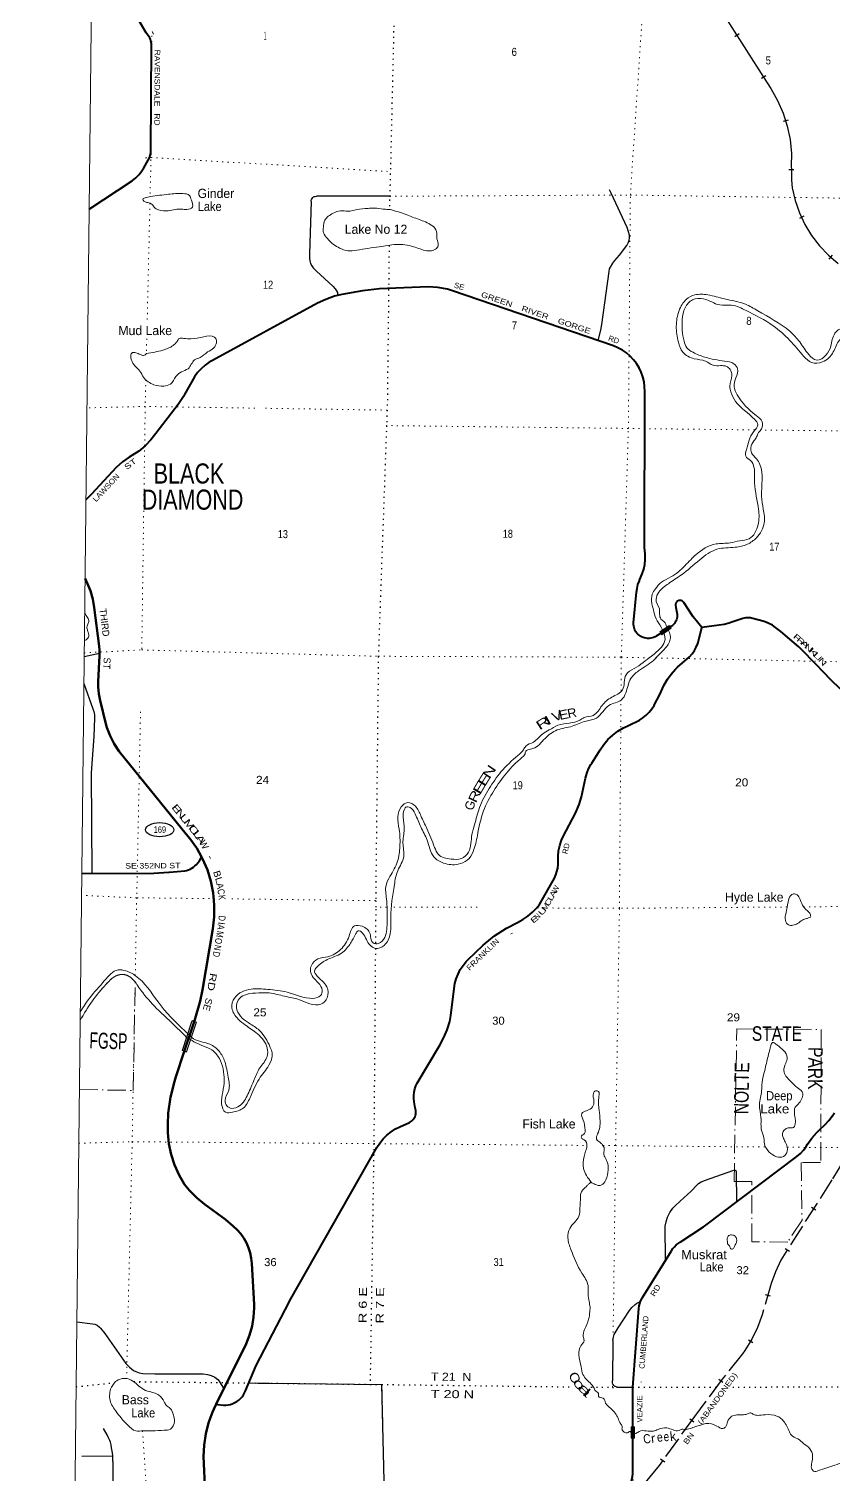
# Model space of a CAD drawing. Header units: feet. Extents: x -252966 to 4, y -183309 to 1368.
# Drawn here: x -250644 to -233058, y -89944 to -58351 of the extents above; entities that cross this region are included whole.
import ezdxf
from ezdxf.enums import TextEntityAlignment as Align

# ---------------------------------------------------------------- set-up
doc = ezdxf.new("R2010")
doc.units = ezdxf.units.FT
doc.header["$LTSCALE"] = 80
for name, pattern in [('DOT_DASHED', [7.7, 5, -1.2, 0.3, -1.2]), ('DOTTED', [1.5, 0.3, -1.2]), ('LONG_DASHED', [7.5, 6, -1.5])]:
    doc.linetypes.add(name, pattern=pattern)
doc.layers.add('14', color=7, linetype='Continuous')
for name, color, linetype, lineweight in [('17', 7, 'Continuous', 25), ('23', 7, 'Continuous', 70), ('26', 7, 'Continuous', 40), ('27', 7, 'Continuous', 13), ('29', 7, 'Continuous', 25), ('34', 7, 'Continuous', 13), ('39', 7, 'Continuous', 13), ('4', 7, 'Continuous', 13), ('41', 7, 'Continuous', 13), ('44', 7, 'DOT_DASHED', 13), ('59', 7, 'Continuous', 13), ('6', 7, 'DOTTED', 25), ('61', 7, 'Continuous', 13), ('63', 7, 'Continuous', 25), ('7', 7, 'DOTTED', 13)]:
    doc.layers.add(name, color=color, linetype=linetype, lineweight=lineweight)

msp = doc.modelspace()

# ---------------------------------------------------------------- linework, layer by layer
at = {"layer": '17'}
msp.add_ellipse((-247783.57, -75857.48), major_axis=(309.24, -1), ratio=0.500121, dxfattribs=at)
at = {"layer": '23'}
for points in [[(-246868.6, -76449.21), (-246972.85, -76262.77), (-247123.96, -76048.65), (-247204.39, -75951.62), (-248671.48, -74145.23), (-248779.4, -73979.96), (-248869.46, -73804.32), (-248940.67, -73620.22), (-248964.21, -73542.81), (-249085.57, -73034.56), (-249114.09, -72885.6), (-249126.88, -72734.48), (-249125.98, -72618.89), (-249102.94, -72056.98), (-249100.37, -72021.19), (-249100.55, -71933.2), (-249109.92, -71845.72), (-249215.69, -70999.25), (-249215.87, -70998.22), (-249248.38, -70815.29), (-249299.83, -70636.77), (-249360.85, -70483.72), (-249415.89, -70366.73)], [(-246547.07, -88418.42), (-245892.91, -87097.96), (-245818.83, -86908.27), (-245764.99, -86711.88), (-245731.97, -86510.93), (-245720.13, -86307.63), (-245721.12, -86233.38), (-245769.62, -85341.85), (-245780.42, -85225.05), (-245803.37, -85110.01), (-245838.22, -84998.01), (-245884.58, -84890.26), (-245941.96, -84787.95), (-246009.71, -84692.19), (-246087.1, -84604.05), (-246173.29, -84524.47), (-246174.94, -84523.1), (-246346, -84376.75), (-246803.72, -84040.8), (-246974.71, -83902.79), (-247130.33, -83747.66), (-247239.77, -83616.1), (-247359.65, -83407.2), (-247457.03, -83186.92), (-247530.86, -82957.67), (-247580.31, -82721.96), (-247604.86, -82482.37), (-247606.65, -82298.27), (-247597.31, -82051.56), (-247547.74, -81702.73), (-247461.98, -81360.99), (-247430.3, -81263.26), (-247244.83, -80704.55), (-247019.11, -80037.58), (-246896.15, -79602.24), (-246846.88, -79361.39), (-246623.91, -78023), (-246592.94, -77762.77), (-246589.34, -77500.73), (-246613.15, -77239.75), (-246664.1, -76982.68), (-246741.65, -76732.35), (-246844.95, -76491.5), (-246868.6, -76449.21)], [(-246790.3, -90344.42), (-246823.66, -89558.94), (-246813.47, -89310.51), (-246777.37, -89064.51), (-246715.75, -88823.63), (-246629.29, -88590.51), (-246599.33, -88523.93), (-246547.07, -88418.42)]]:
    msp.add_lwpolyline(points, dxfattribs=at)
at = {"layer": '26'}
for points in [[(-249327.02, -62291.18), (-248388.3, -61671.25), (-248308.47, -61606.52), (-248235.85, -61533.81), (-248171.22, -61453.9), (-248128.65, -61390.13), (-248032.49, -61217.09), (-248009.91, -61170.06), (-247992.36, -61120.92), (-247980.05, -61070.23), (-247973.74, -61025.65), (-247961.2, -58696.91), (-247962.06, -58681.33), (-247966.61, -58646.82), (-247974.74, -58612.97), (-247986.36, -58580.16), (-248001.35, -58548.74), (-248075.93, -58433.78), (-248479.64, -57752.66)], [(-236827.49, -71562.42), (-236853.72, -71579.62), (-236924.94, -71626.31), (-236951.88, -71641.71), (-236982.77, -71655.47), (-237014.93, -71665.92), (-237048, -71672.95), (-237081.63, -71676.49), (-237115.44, -71676.49), (-237149.07, -71672.96), (-237182.14, -71665.93), (-237214.3, -71655.48), (-237245.19, -71641.73), (-237274.47, -71624.83), (-237301.83, -71604.96), (-237326.95, -71582.33), (-237349.58, -71557.21), (-237369.46, -71529.86), (-237386.36, -71500.58), (-237400.12, -71469.69), (-237410.57, -71437.53), (-237417.6, -71404.46), (-237421.14, -71370.83), (-237421.14, -71337.02), (-237357.08, -70665.35), (-237345.15, -70580.61), (-237324.43, -70497.58), (-237295.15, -70417.17), (-237289.56, -70404.32), (-237231.04, -70265.31), (-237199.18, -70163.05), (-237178.18, -70058.02), (-237168.27, -69951.36), (-237169.57, -69844.26), (-237170.69, -69828.77), (-237180.98, -69690), (-237177.48, -66300.58), (-237176.71, -66280.9), (-237179.2, -66172.77), (-237192.97, -66065.49), (-237217.89, -65960.23), (-237253.67, -65858.16), (-237299.92, -65760.39), (-237356.14, -65667.98), (-237421.71, -65581.96), (-237495.91, -65503.27), (-237577.93, -65432.76), (-237666.88, -65371.21), (-237761.76, -65319.3), (-237861.56, -65277.59), (-241378.65, -64073.77), (-241491.91, -64043.57), (-241702.6, -64005.31), (-241916.14, -63989.29), (-242978.51, -64031.92), (-243347.45, -64073.63), (-243798.23, -64155.52), (-243961.62, -64195.96), (-244152.41, -64263.14), (-244335.14, -64349.9), (-246630.16, -65597.47), (-246699.76, -65638.2), (-246792.21, -65704.07), (-246877.27, -65779.24), (-246954, -65862.88), (-247021.57, -65954.09), (-247238.62, -66340.88), (-247263.89, -66385.1), (-247378.99, -66559.12), (-247869.67, -67197.64), (-247980.17, -67337.72), (-248104.71, -67465.48), (-248241.92, -67579.52), (-248390.3, -67678.6), (-248448.16, -67711.49), (-248448.74, -67711.87), (-248596.58, -67818.34), (-248732.47, -67939.69), (-249271.82, -68522.32), (-249396.96, -68646.03)], [(-235925.82, -71435.74), (-236116.49, -71204.64), (-236323.73, -70892.88), (-236329.18, -70884.57), (-236335.56, -70876.76), (-236342.72, -70869.65), (-236350.59, -70863.33), (-236359.07, -70857.87), (-236368.08, -70853.32), (-236377.51, -70849.74), (-236387.26, -70847.17), (-236397.24, -70845.63), (-236407.31, -70845.14), (-236417.39, -70845.7), (-236427.35, -70847.32), (-236437.08, -70849.97), (-236446.49, -70853.62), (-236455.46, -70858.23), (-236463.9, -70863.76), (-236471.72, -70870.14), (-236478.82, -70877.3), (-236485.14, -70885.17), (-236490.61, -70893.65), (-236495.15, -70902.66), (-236498.73, -70912.09), (-236501.31, -70921.85), (-236502.85, -70931.82), (-236503.34, -70941.9), (-236502.77, -70951.97), (-236493.51, -71001.02), (-236466.53, -71142.45), (-236465.44, -71155.21), (-236465.14, -71184.65), (-236467.92, -71213.97), (-236473.75, -71242.83), (-236482.56, -71270.92), (-236494.27, -71297.94), (-236508.73, -71323.59), (-236525.79, -71347.59), (-236545.27, -71369.67), (-236566.96, -71389.59), (-236590.6, -71407.14), (-236592.83, -71408.6), (-236827.49, -71562.42)], [(-232841.86, -72828.09), (-233058.18, -72628.92), (-233322.14, -72358.71), (-233385.62, -72286.75), (-233809.55, -71861.28), (-234198.59, -71525.74), (-234314.05, -71433.93), (-234385.84, -71388.78), (-234474.75, -71344.23), (-234567.83, -71309.22), (-234839.17, -71232.35), (-234863.85, -71227.13), (-234898.36, -71223.03), (-234933.12, -71222.57), (-234967.74, -71225.73), (-235001.83, -71232.5), (-235035.03, -71242.8), (-235291.7, -71327.57), (-235329.31, -71340.44), (-235436.84, -71368.89), (-235546.76, -71385.95), (-235925.82, -71435.74)], [(-238153.99, -74111.89), (-238073.32, -73995.5), (-237980.92, -73888.19), (-237877.81, -73791.11), (-237765.13, -73705.35), (-237644.09, -73631.84), (-237530.32, -73577.33), (-237293.26, -73464.09), (-237216.53, -73413.58), (-237145.51, -73355.32), (-237080.96, -73289.96), (-237023.6, -73218.21), (-236974.06, -73140.86), (-236960.87, -73116.82), (-236855.83, -72914.84), (-236753.03, -72690.97), (-236681.22, -72568.2), (-236596.98, -72453.62), (-236501.21, -72348.46), (-236457.85, -72307.43), (-236195.36, -72078.12), (-236139.3, -72012.47), (-236090.42, -71941.33), (-236049.23, -71865.46), (-236016.21, -71785.7), (-236009.2, -71765.05), (-235925.82, -71435.74)], [(-246547.07, -88418.42), (-246513.4, -88422.65), (-246384.77, -88438.81), (-246333.8, -88438.04), (-246283.2, -88431.95), (-246233.5, -88420.6), (-246185.27, -88404.12), (-246139.02, -88382.69), (-246095.27, -88356.54), (-246054.49, -88325.96), (-246017.12, -88291.28), (-245983.59, -88252.89), (-245954.26, -88211.21), (-245929.44, -88166.68), (-245910.05, -88121.54), (-245675.43, -87572.67), (-244953.78, -86182.99), (-244942.99, -86164.65), (-243035.59, -82804.4), (-242971.53, -82706.75), (-242897.62, -82616.34), (-242814.66, -82534.14), (-242723.57, -82461.07), (-242625.33, -82397.91), (-242535.36, -82351.8), (-242324.17, -82256.36), (-242321.77, -82255.19), (-242298.93, -82242.36), (-242277.57, -82227.22), (-242257.9, -82209.93), (-242240.15, -82190.68), (-242224.51, -82169.68), (-242211.15, -82147.16), (-242200.21, -82123.37), (-242191.83, -82098.56), (-242186.08, -82073.01), (-242183.03, -82047), (-242182.72, -82020.82), (-242185.15, -81994.75), (-242190.29, -81969.07), (-242197.07, -81939.22), (-242222.29, -81808.47), (-242228.82, -81736.49), (-242227.8, -81664.22), (-242219.22, -81592.46), (-242203.19, -81521.99), (-242179.89, -81453.57), (-242153.71, -81395.97), (-241657.34, -80566.87), (-241567.34, -80402.77), (-241494.99, -80230.17), (-241441.08, -80050.95), (-241413.85, -79917.89), (-241346.71, -79330.66), (-241328.92, -79222.38), (-241299.91, -79116.56), (-241259.99, -79014.35), (-241209.61, -78916.88), (-241149.32, -78825.2), (-241079.77, -78740.33), (-241042, -78700.97), (-240706.75, -78378.63), (-240462.1, -78179.96), (-240198.01, -78007.95), (-239960.99, -77884.39), (-239842.72, -77822.16), (-239731.6, -77747.91), (-239628.85, -77662.45), (-239535.59, -77566.72), (-239476.22, -77493.76), (-239152.9, -76916.39), (-239121.29, -76846.16), (-239097.2, -76773.01), (-239080.88, -76697.74), (-239072.53, -76621.18), (-239071.52, -76564.26), (-239072.1, -76442.56), (-239059.95, -76321.47), (-239035.21, -76202.31), (-238998.15, -76086.39), (-238962.5, -76002.31), (-238691.22, -75495.49), (-238613.18, -75308.53), (-238560.83, -75137.35), (-238474.2, -74730.98), (-238444.11, -74626.8), (-238403.29, -74526.33), (-238352.2, -74430.69), (-238335.22, -74403.52), (-238153.99, -74111.89)], [(-249486.84, -76813.43), (-247909.23, -76804.18), (-247582.44, -76787.98), (-247569.94, -76786.68), (-247234.79, -76753.14), (-247193.96, -76746.02), (-247154.11, -76734.68), (-247115.65, -76719.23), (-247079.02, -76699.85), (-247044.62, -76676.74), (-247012.82, -76650.17), (-246988.77, -76625.81), (-246949.16, -76582.04), (-246914.34, -76534.38), (-246884.69, -76483.33), (-246880.58, -76474.62), (-246868.6, -76449.21)], [(-237438.64, -89158.44), (-237438.72, -88881.68), (-237438.96, -88043.4), (-237304.33, -86322.68), (-237297.44, -86267.57), (-237284.82, -86213.47), (-237266.61, -86161), (-237243.02, -86110.71), (-237226.49, -86081.98), (-236595.13, -85060.16), (-236564.55, -85014.78), (-236529.4, -84972.85), (-236490.06, -84934.82), (-236446.96, -84901.12), (-236404.07, -84874.06), (-235891.72, -84539.55), (-235868.34, -84522.39), (-233850.23, -83002.19), (-233774.45, -82935.26), (-233706.09, -82860.78), (-233645.88, -82779.56), (-233618.16, -82735.2), (-233522.9, -82600.21), (-233414.05, -82475.92), (-233393.48, -82455.16), (-233367.99, -82430.13), (-233228.92, -82299.41), (-233147.96, -82215.25), (-233076.24, -82123.09), (-233027.19, -82046.24)], [(-237668.08, -90441.82), (-237588.97, -90325.72), (-237574.69, -90307.9), (-237535.72, -90251.64), (-237502.85, -90191.62), (-237476.43, -90128.49), (-237456.75, -90062.94), (-237444.04, -89995.69), (-237438.42, -89927.49), (-237438.63, -89184.29), (-237438.64, -89158.44)]]:
    msp.add_lwpolyline(points, dxfattribs=at)
at = {"layer": '29'}
for p, q in [((-244473.61, -62124.28), (-244511.07, -63266.92)), ((-242752.37, -62008.61), (-244355.12, -62009.21)), ((-249097.91, -72008.72), (-249434.7, -72075.95)), ((-249441.1, -72657.41), (-249244.34, -73212.46)), ((-237872.59, -87021.86), (-237883.45, -87907.51)), ((-237778.02, -88045.28), (-237438.96, -88043.4)), ((-249488.42, -89555.98), (-248808.63, -89544.03)), ((-248808.81, -89667.01), (-248805.06, -90322.64))]:
    msp.add_line(p, q, dxfattribs=at)
for points in [[(-238198.94, -65164.69), (-238137.38, -64936.28), (-238114.19, -64812.2), (-237956.56, -63652.62), (-237947.3, -63599.28), (-237928.75, -63557.54), (-237877.74, -63471.73), (-237833.71, -63411.43), (-237729.38, -63295.47), (-237571.75, -63086.75), (-237532.35, -63011.38), (-237516.13, -62971.95), (-237511.48, -62929.04), (-237513.81, -62862.95), (-237530.03, -62784.1), (-237562.48, -62692.49), (-237910.2, -61941.08), (-237949.41, -61868.67)], [(-244473.61, -62124.28), (-244471.69, -62097.06), (-244464.74, -62077.34), (-244451.99, -62055.31), (-244438.08, -62037.92), (-244420.69, -62025.16), (-244405.62, -62018.2), (-244384.76, -62012.41), (-244355.12, -62009.21)], [(-244511.07, -63266.92), (-244508.79, -63366.81), (-244499.51, -63417.83), (-244483.29, -63475.81), (-244457.79, -63526.83), (-244427.65, -63573.21), (-244358.11, -63647.43), (-243994.16, -63976.75), (-243945.47, -64032.41), (-243915.34, -64074.16), (-243894.47, -64111.26), (-243892.16, -64141.41), (-243905.12, -64181.34)], [(-249244.34, -73212.46), (-249225.09, -73276.09), (-249216.97, -73307.98), (-249212.34, -73349.15), (-249210.91, -73419.22)], [(-249210.91, -73419.22), (-249225.04, -73818.3), (-249279.96, -74611.5), (-249268.81, -76812.15)], [(-236720.72, -85262.88), (-236727.9, -84523.84), (-236711.68, -84429.91), (-236676.9, -84329.02), (-236625.9, -84222.35), (-236560.99, -84129.57), (-236514.62, -84080.87), (-236398.72, -83981.14), (-236162.27, -83758.5), (-236032.45, -83619.35), (-236000, -83592.68), (-235942.04, -83557.89), (-235846.99, -83517.3), (-235253.54, -83303.93), (-235216.45, -83294.67), (-235197.9, -83299.29), (-235186.31, -83310.9), (-235174.72, -83345.68), (-235173.32, -83995.51)], [(-237872.59, -87021.86), (-237861.49, -86947.41), (-237842.95, -86894.06), (-237759.49, -86747.95), (-237513.76, -86367.6), (-237458.13, -86300.35), (-237386.26, -86237.73), (-237349.17, -86209.9), (-237267.53, -86169.46)], [(-249594.73, -86618.04), (-249254.06, -86657.79), (-249203.06, -86669.39), (-249149.75, -86690.26), (-249101.59, -86731.36), (-249076.09, -86752.23), (-248985.16, -86868.84), (-248521.53, -87527.49), (-248447.35, -87609.81), (-248356.94, -87677.07), (-248305.94, -87704.9), (-248231.76, -87730.41), (-248155.26, -87745.49), (-247886.35, -87754.77), (-246833.91, -87754.77), (-246741.19, -87764.04), (-246657.73, -87787.23), (-246578.92, -87824.34), (-246514.01, -87880), (-246486.19, -87912.47), (-246378.21, -88079.71)], [(-245833.45, -87950.92), (-245638.23, -87955.01), (-245379.65, -87960.12), (-242931.07, -87985.85), (-242876.34, -90390.76)], [(-237778.02, -88045.28), (-237791.96, -88042.65), (-237803.55, -88039.18), (-237819.2, -88032.8), (-237830.79, -88026.42), (-237844.12, -88017.14), (-237852.23, -88009.03), (-237866.14, -87989.02), (-237873.68, -87974.82), (-237880.05, -87951.92), (-237883.45, -87907.51)], [(-248808.81, -89667.01), (-248808.63, -89544.03), (-248817.1, -89477.35), (-248834.48, -89372.4), (-248844.92, -89302.26), (-248857.67, -89248.91), (-248873.89, -89210.65), (-248902.87, -89150.35), (-248934.16, -89087.14), (-249011.79, -88949.37)]]:
    msp.add_lwpolyline(points, dxfattribs=at)
at = {"layer": '34', "lineweight": 25}
for p, q in [((-235113.28, -58461.68), (-235206.53, -58521.17)), ((-234531.55, -59378.49), (-234624.8, -59437.98)), ((-234043.04, -60343.87), (-234148.47, -60377.31)), ((-233916.43, -61433.04), (-234027.04, -61433.64)), ((-233696.52, -62446.59), (-233796.49, -62493.92)), ((-233076.32, -63300.04), (-233148.4, -63383.94))]:
    msp.add_line(p, q, dxfattribs=at)
msp.add_lwpolyline([(-235697.48, -57652.23), (-234576.99, -59408.78), (-234420.13, -59654.68), (-234271.72, -59915.94), (-234151.46, -60191.26), (-234060.63, -60477.64), (-234000.23, -60771.93), (-233970.93, -61070.94), (-233971.52, -61343.66), (-233971.02, -61434.44), (-233969.81, -61656.11), (-233954.88, -61827.95), (-233889.63, -62103.27), (-233795.96, -62370.25), (-233674.9, -62625.96), (-233527.77, -62867.63), (-233356.19, -63092.58), (-233162.03, -63298.38), (-233111.07, -63342.16), (-232947.43, -63482.75)], dxfattribs=at)
at = {"layer": '39'}
for points in [[(-247984.85, -62012.05), (-247588.9, -61965.2), (-247275.12, -61950.08), (-247134.48, -61990.8), (-247090.58, -62093.63), (-247068.96, -62246.73), (-247187.78, -62296.7), (-247308.43, -62290.28), (-247445.21, -62299.92), (-247596.14, -62327.63), (-247807.23, -62306.83), (-247905.57, -62246.11), (-247967.67, -62171.41), (-248019.9, -62153.13), (-248104.28, -62128.7), (-248148.42, -62096.34), (-248142.27, -62060.12), (-248099.97, -62042.13), (-247984.85, -62012.05)], [(-242737.25, -62300.63), (-242391.7, -62410.46), (-242112.52, -62518.06), (-241833.4, -62645.79), (-241727.25, -62779.03), (-241719.74, -62940.14), (-241692.03, -63073.13), (-241730.49, -63149.52), (-241843.28, -63199.51), (-241939.81, -63199.21), (-242231.13, -63111.7), (-242613.08, -63064.19), (-242983.28, -63113.36), (-243228.76, -63148.84), (-243474.24, -63188.34), (-243671.37, -63201.81), (-243848.15, -63140.85), (-243980.62, -63061.9), (-244114.94, -62934.62), (-244203, -62805.47), (-244204.61, -62686.66), (-244171.93, -62533.73), (-243990.42, -62381.26), (-243831.36, -62325.38), (-243668.5, -62335.96), (-243471.29, -62298.32), (-243227.87, -62274.93), (-243085.05, -62267.32), (-242896.08, -62288.05), (-242791.54, -62298.45), (-242737.25, -62300.63)], [(-236944.65, -70590.84), (-236811.44, -70446.27), (-236605.92, -70330.13), (-236434.59, -70213.88), (-236172.29, -69954.95), (-236059.3, -69844.55), (-235616.08, -69610.35), (-235308.3, -69585.14), (-235101.02, -69541.5), (-234893.72, -69495.84), (-234699.64, -69188.36), (-234686.47, -68856.15), (-234775.04, -68275.95), (-234787.98, -67931.58), (-234861.91, -67786.37), (-234968.18, -67691.39), (-234953.63, -67550.48), (-234797.48, -67158.32), (-234702.42, -66997.53), (-234768.44, -66892.61), (-235191.45, -66492.58), (-235293.34, -66286.87), (-235315.04, -66159.94), (-235272.04, -65928.51), (-235309.81, -65795.49), (-235386.01, -65728.81), (-235522.71, -65712.27), (-235679.54, -65701.7), (-235850.19, -65614.58), (-236093.36, -65561.46), (-236344.26, -65415.69), (-236440.08, -65199.93), (-236487.18, -64849.41), (-236427.73, -64509.3), (-236266.02, -64262.13), (-236078.67, -64166.07), (-235797.11, -64164.94), (-235431.39, -64252.67), (-234977.26, -64366.87), (-234706.24, -64512.7), (-234005.86, -64961.93), (-233787.43, -65194.18), (-233591.25, -65468.65), (-233412.66, -65590.03), (-233215.22, -65483.93), (-233107.97, -65282.91), (-233018.56, -65005.31), (-232851.27, -64895.08), (-232644.37, -64966.21), (-232427.89, -65184.36), (-232280.24, -65537.21), (-232198.5, -65750.92), (-232043.81, -65799.73), (-231904.78, -65721.64), (-231761.43, -65550.93), (-231481.58, -65459.18), (-231138.92, -65226.68), (-230685.83, -65046.88), (-230113.9, -64813.08), (-229928.32, -64644.52), (-229648.67, -64005.07), (-229504.5, -63588.7), (-229499.72, -63359.16), (-229412.77, -63216.47), (-229269.93, -63200.81), (-229048.96, -63278.02), (-228803.73, -63313.03), (-228526.79, -63493.11), (-228353.89, -63507.75), (-228102.42, -63484.38), (-227833.55, -63670.48), (-227719.59, -63870.18), (-227708.85, -64272.94), (-227804.32, -64556.56), (-227913.23, -64650.86), (-228011.93, -64698.88), (-228032.35, -64791.44), (-227980.49, -64920.48), (-227864.56, -65134.29), (-227730.41, -65313.92), (-227605.93, -65376.74), (-227455.57, -65518.16), (-227094.8, -65889.8), (-226737.71, -66154.71), (-226562.87, -66193.52), (-226500.37, -66145.39), (-226522.22, -66062.76), (-226664.69, -65967.68), (-226813.19, -65872.57), (-226885.34, -65795.82), (-226884.94, -65675.01), (-226843.79, -65395.24), (-226744.78, -65254.6), (-226579.23, -65061.81), (-226487.89, -64808.38), (-226374.96, -64110.01), (-226384.31, -63896.54)], [(-236857.59, -71022.03), (-236929.31, -70818.42), (-236868.47, -70665.58), (-236660.71, -70478.97), (-236376.5, -70284.54), (-235971.18, -69955.58), (-235598.37, -69725.19), (-235198.02, -69684.16), (-234934.35, -69618.54), (-234734.77, -69474.19), (-234562.76, -69150.53), (-234583.88, -68850.44), (-234623.16, -68566.39), (-234657.06, -67871.58), (-234733.08, -67752.54), (-234839.22, -67615.28), (-234854.95, -67508.51), (-234788.07, -67353.67), (-234731.49, -67271.29), (-234688.94, -67176.78), (-234622.3, -67094.43), (-234611.73, -66939.42), (-234741.99, -66800.07), (-235152.78, -66351.75), (-235222.56, -66168.29), (-235183.71, -65977.12), (-235146.86, -65779.9), (-235226.95, -65672.92), (-235431.87, -65611.87), (-235859.96, -65527.97), (-236121.04, -65420.42), (-236257.46, -65319.31), (-236317.32, -65176.16), (-236355.97, -64702.83), (-236292.77, -64445.29), (-236131.32, -64274.64), (-235889.91, -64251.23), (-235538.41, -64383.22), (-235277, -64392.1), (-234959.63, -64507.88), (-234369.47, -64839.97), (-234008.52, -65157.24), (-233695.96, -65510.61), (-233529.49, -65644.03), (-233288.11, -65630.7), (-233054.11, -65413.96), (-232920.51, -65154.62), (-232805.61, -65072.43), (-232717.06, -65054.58), (-232590.69, -65153.65), (-232438.84, -65454.16), (-232331.26, -65760.57), (-232184.95, -65912.05), (-231959.62, -65884.57), (-231836.69, -65808.44), (-231681.34, -65659.92), (-231492.03, -65577.95), (-231272.47, -65471.92), (-230823.1, -65201.5), (-230279.4, -64989.76), (-230047.93, -64930.08), (-229868.41, -64771.57), (-229656.01, -64399.72), (-229501.32, -63840.42), (-229428.26, -63643.31), (-229413.47, -63427.9), (-229385.07, -63353.48), (-229314.63, -63339.61), (-229178.02, -63382.33), (-229019.22, -63404.98), (-228832.26, -63425.7), (-228633.55, -63543.12), (-228412.6, -63626.37), (-228115.1, -63669.59), (-227932.74, -63863.47), (-227859.2, -64127.49), (-227906.49, -64439.45), (-228003.45, -64568.02), (-228150.63, -64678.31), (-228159.28, -64859.51), (-228065.51, -65087.34), (-227658.59, -65489.33), (-227446.43, -65796.07), (-227163.71, -66048.66), (-226979.12, -66180.13), (-226933.36, -66329.28), (-226837.08, -66404.09), (-226639.81, -66348.33), (-226420.37, -66280.56), (-226345.49, -66139.84), (-226409.45, -66020.83), (-226612.06, -65865.15), (-226732.48, -65792.28), (-226774.4, -65697.5), (-226769.75, -65508.24), (-226638.34, -65299.23), (-226478.86, -65118.51)], [(-248069.03, -65445.25), (-247716.85, -65373.87), (-247489.26, -65271.89), (-247404.5, -65183.56), (-247356.02, -65117.26), (-247257.47, -65115.56), (-247100.63, -65124.11), (-246818.94, -65082.71), (-246587.69, -65089.47), (-246541.67, -65162.11), (-246560.11, -65262.73), (-246606.59, -65331.05), (-246735.57, -65413.2), (-246900.88, -65533.5), (-247019.71, -65587.49), (-247163.14, -65778.34), (-247310.18, -65848.35), (-247427.16, -65950.68), (-247550.38, -66115.41), (-247693.32, -66161.27), (-247910.41, -66128.37), (-248137.13, -65966.57), (-248217.13, -65833.42), (-248327.35, -65714.27), (-248401.34, -65589.19), (-248417.15, -65504.57), (-248394.81, -65438.19), (-248304.29, -65432.43), (-248205.87, -65471), (-248137.55, -65487.32), (-248069.03, -65445.25)], [(-236790.57, -71490.31), (-236794.74, -71475.29), (-236904.74, -71291.7), (-236976.48, -71094.14), (-237020.11, -70908.75), (-237013.41, -70707.41), (-236944.65, -70590.84)], [(-236697.18, -71426.78), (-236751.97, -71312.32), (-236822.15, -71251.69), (-236851.97, -71144.88), (-236857.59, -71022.03)], [(-249424.2, -71126.26), (-249359.21, -71220.3), (-249331.33, -71304.96), (-249365.78, -71383.38), (-249370.08, -71467.94), (-249346.18, -71538.5), (-249340.52, -71649.26), (-249376.86, -71693.45), (-249430.74, -71731.96)], [(-247197.02, -80395.68), (-246864.31, -80573.39), (-246641.41, -80672.76), (-246479.12, -80858.53), (-246374.1, -81330.05), (-246403.12, -81591.73), (-246430.14, -81855.43), (-246344.26, -82034.91), (-246193.43, -82035.38), (-245955.82, -81943.51), (-245808.25, -81716.43), (-245609.81, -81308.29), (-245393.62, -81004.91), (-245322.54, -80797.73), (-245392.13, -80555.88), (-245630.34, -80220.86), (-245851.07, -80073.18), (-246015.52, -79935.73), (-246107.4, -79744.15), (-246032.31, -79541.01), (-245887.23, -79456.89), (-245617.64, -79425.52), (-245390.39, -79426.24), (-245052.76, -79497.78), (-244727.22, -79573.3), (-244498.26, -79664.64), (-244262.99, -79673.43), (-244121.74, -79530.91), (-244126.99, -79295.3), (-244229.12, -79164.09), (-244371.43, -79018.66), (-244397.34, -78948.1), (-244348.8, -78865.7), (-244122.99, -78697.26), (-243808.79, -78555.29), (-243608.98, -78338.44), (-243491.64, -78129.39), (-243443.17, -78069.14), (-243348.81, -78117.76), (-243264.82, -78260.99), (-243068.36, -78450.89), (-242877.1, -78387.06), (-242743.51, -78129.73), (-242730.27, -77775.38), (-242651.46, -77056.76), (-242578.06, -76752.93), (-242446.31, -76443.25), (-242463.45, -76153.23), (-242438.3, -75849.26), (-242457.54, -75585.41), (-242438.91, -75424.38), (-242400.51, -75368.12), (-242304, -75374.46), (-242195.85, -75509.71), (-242074.13, -75798.05), (-241934.3, -76084.42), (-241790.71, -76447.33), (-241573.97, -76586.95), (-241258.31, -76612.1), (-241058.92, -76524.13), (-240927.57, -76333.25), (-240835.91, -75983.17), (-240703.41, -75447.96), (-240476.7, -75005.68), (-239854.85, -74272.66), (-239794.28, -74200.36), (-239784.07, -74154.08), (-239731.63, -74109.94), (-239620.93, -74082.1), (-239356.75, -73861.43), (-239088.66, -73677.02), (-238762.58, -73593.48), (-238458.54, -73481.67), (-238231.07, -73415.94), (-237960.67, -73140.92), (-237682.72, -73014.94), (-237591.73, -72868.23), (-237482.09, -72554.45), (-237312.6, -72385.83), (-236988.06, -72157.3), (-236866.98, -72032.84), (-236721.68, -71882.27), (-236614.37, -71665.14), (-236697.18, -71426.78)], [(-247174.21, -80308.03), (-247040.81, -80429.87), (-246685.23, -80547.78), (-246482.62, -80701.45), (-246360.7, -80927.36), (-246287.4, -81263.87), (-246272.27, -81551.87), (-246353.46, -81777.14), (-246313.63, -81896.07), (-246203.2, -81948.77), (-246038.11, -81894.92), (-245854.25, -81639.77), (-245716.43, -81318.02), (-245592.91, -81064.69), (-245433.21, -80813.49), (-245432.58, -80626.23), (-245646.75, -80317.47), (-245903.56, -80133.42), (-246068.02, -79997.99), (-246203.95, -79751.9), (-246148.94, -79536.61), (-245981.56, -79398.2), (-245786.3, -79342.43), (-245418.29, -79347.62), (-244996.16, -79409.35), (-244435.51, -79544.02), (-244266.38, -79482.13), (-244227.78, -79365.46), (-244315.74, -79208.12), (-244485.83, -78949.84), (-244465.3, -78825.06), (-244326.07, -78682.53), (-244104.69, -78634.9), (-243826.63, -78474.68), (-243640.63, -78181.28), (-243523.25, -77960.15), (-243356.36, -77968.73), (-243181.93, -78130.37), (-243158.25, -78265.36), (-243118.24, -78329.92), (-242995.6, -78342.39), (-242862.45, -78213.93), (-242812.97, -77849.62), (-242823.45, -77370.35), (-242834.51, -77068.27), (-242747.41, -76879.26), (-242583.4, -76545.51), (-242532.06, -76225.51), (-242546.9, -75846.9), (-242578.16, -75572.95), (-242501.03, -75359.75), (-242357.93, -75263.54), (-242193.28, -75342.59), (-242071.31, -75554.41), (-241941.51, -75832.7), (-241771.93, -76244.01), (-241689.98, -76397.3), (-241410.78, -76498.86), (-241187.5, -76485.47), (-241032.18, -76345), (-240954.49, -75962.66), (-240897.47, -75747.38), (-240791.66, -75375.19), (-240577.1, -74959.05), (-240320.48, -74593.37), (-239951.26, -74234.1), (-239830.18, -74111.65), (-239779.65, -74033.27), (-239610.41, -73941.18), (-239408.71, -73762.6), (-239263.62, -73676.47), (-239074.24, -73574.37), (-238818.67, -73524.84), (-238599.25, -73463.1), (-238498.5, -73403.01), (-238303.27, -73357.31), (-238111.5, -73142.46), (-237897.72, -72959.89), (-237663.91, -72801.55), (-237586.39, -72469.55), (-237408.97, -72335.19), (-237031.99, -72062.52), (-236812.12, -71863.87), (-236733.13, -71696.98), (-236790.57, -71490.31)], [(-233547.55, -77755.94), (-233567.42, -77683.39), (-233627.56, -77624.8), (-233699.71, -77548.06), (-233781.61, -77380.67), (-233843.62, -77281.81), (-233921.99, -77261.42), (-233992.52, -77305.5), (-234043.23, -77436.23), (-234086.27, -77677.73), (-234100.89, -77842.8), (-234032.84, -77939.67), (-233936.32, -77946.01), (-233837.66, -77910.08), (-233726.79, -77831.9), (-233638.2, -77799.96), (-233573.76, -77776), (-233545.55, -77757.96), (-233547.55, -77755.94)], [(-249520.09, -79836.91), (-249316.41, -79536.72), (-248987.34, -79155.16), (-248692.95, -78922.51), (-248526.09, -78943.17), (-248309.25, -79050.57), (-247818.43, -79621.97), (-247233.29, -80254.08), (-247173.43, -80308.75)], [(-249522.2, -80027.75), (-249256.29, -79599.33), (-248961.49, -79243.84), (-248733.6, -79051.25), (-248578.64, -79021.53), (-248347.8, -79153.15), (-248321.27, -79184.59)], [(-248321.27, -79184.59), (-248155.62, -79419.55), (-247802.97, -79811.3), (-247341.87, -80249.71), (-247196, -80396.71)], [(-233979.83, -81360.99), (-234090.05, -81243.85), (-234133.9, -81122.89), (-234095.15, -80961.93), (-234060.55, -80837.19), (-234136.48, -80689.96), (-234274.85, -80570.72), (-234345.06, -80516.13), (-234381.23, -80505.95), (-234403.43, -80530.04), (-234433.91, -80624.59), (-234480.78, -80811.7), (-234554.21, -81121.57), (-234611.38, -81381.15), (-234622.04, -81562.34), (-234646.67, -81711.27), (-234669.31, -81868.27), (-234636.06, -82150.28), (-234620.9, -82430.22), (-234569.17, -82599.53), (-234565.44, -82686.13), (-234515.63, -82827.24), (-234375.31, -82966.62), (-234212.59, -83019.48), (-234091.7, -82953.41), (-234059.01, -82796.45), (-234106.88, -82679.51), (-234152.83, -82584.73), (-234166.61, -82496.09), (-234120.09, -82417.7), (-234039.51, -82375.67), (-233965.09, -82373.89), (-233922.83, -82363.95), (-233894.51, -82313.7), (-233880.17, -82235.22), (-233895.9, -82126.43), (-233901.56, -82015.66), (-233893.26, -81939.17), (-233846.82, -81880.92), (-233762, -81774.47), (-233719.39, -81661.84), (-233735.24, -81589.3), (-233845.52, -81490.28), (-233979.83, -81360.99)], [(-238347.19, -83564.25), (-238515.14, -83265.7), (-238502.18, -82997.93), (-238469.63, -82885.27), (-238441.11, -82776.63), (-238505, -82635.47), (-238555.19, -82609.14), (-238561.04, -82552.74), (-238494.5, -82500.59), (-238480.17, -82424.12), (-238523.68, -82204.5), (-238553.37, -82059.42), (-238450.61, -82001.35), (-238317.58, -81913.17), (-238287.03, -81796.47), (-238300.51, -81617.22), (-238252.08, -81567.03), (-238187.77, -81581.33), (-238178.06, -81684.05), (-238175.04, -81986.11), (-238153.71, -82225.8), (-238160.18, -82356.66), (-238206.93, -82505.52), (-238229.44, -82624.26), (-238159.28, -82690.93), (-238105.14, -82741.44), (-238061.18, -82826.15), (-238073.6, -82932.83), (-238037.75, -83037.65), (-237987.82, -83142.52), (-237984.48, -83347.92), (-238051.54, -83557.13), (-238150.34, -83633.33), (-238234.77, -83623), (-238284.97, -83600.69), (-238347.19, -83564.25)], [(-237477.77, -89025.57), (-237492.47, -89015.81), (-237556.91, -89041.79), (-237625.24, -89027.48), (-237675.29, -88958.86), (-237673.09, -88902.48), (-237709.07, -88835.92), (-237741.03, -88769.37), (-237784.95, -88672.58), (-237981.31, -88454.49), (-238033.39, -88391.9), (-238083.32, -88285.02), (-238191.77, -88242.39), (-238189.57, -88184.01), (-238267.76, -88111.27), (-238283.71, -88068.93), (-238345.75, -87978.13), (-238528.06, -87768.13), (-238569.74, -87598.86), (-238615.11, -87332.92), (-238574.25, -87139.74), (-238503.46, -87021.16), (-238523.29, -86936.52), (-238492.63, -86785.6), (-238405.4, -86558.33), (-238376.7, -86395.32), (-238376.26, -86262.42), (-238401.97, -86131.45), (-238413.49, -85968.31), (-238417.02, -85819.29), (-238552.88, -85549.04), (-238790.5, -85036.83), (-238858.02, -84778.87), (-238817.12, -84573.61), (-238714.12, -84443.05), (-238617.13, -84306.43), (-238594.4, -84123.26), (-238583.8, -83958.18), (-238567.15, -83789.08), (-238522.68, -83720.76), (-238439.96, -83642.49), (-238399.6, -83600.33), (-238347.19, -83564.25)], [(-228522.66, -84066.35), (-228516.99, -84175.1), (-228527.47, -84303.94), (-228600.09, -84372.18), (-228696.75, -84408.12), (-228777.34, -84454.18), (-228868.11, -84536.45), (-228980.81, -84560.26), (-229131.8, -84606.1), (-229248.79, -84710.44), (-229327.53, -84802.82), (-229422.1, -84818.63), (-229528.74, -84832.39), (-229605.39, -84902.63), (-229637.84, -84985.08), (-229672.85, -85232.65), (-229651.5, -85464.28), (-229643.87, -85591.16), (-229579.79, -85671.91), (-229489.5, -85734.62), (-229427.34, -85791.19), (-229439.66, -85867.67), (-229490.29, -85974.24), (-229514.76, -86076.85), (-229546.99, -86090.85), (-229589.12, -86060.51), (-229653.32, -86014), (-229695.56, -86015.88), (-229725.95, -86084.24), (-229740.47, -86215.09), (-229813.55, -86420.25), (-229904.51, -86560.91), (-229951.07, -86651.38), (-229979.72, -86800.3), (-230000.35, -86957.3), (-230042.81, -87025.63), (-230097.26, -87071.77), (-230131.84, -87190.46), (-230263.6, -87502.16), (-230342.45, -87628.77), (-230395.13, -87747.41), (-230514.15, -87855.77), (-230707.54, -87955.84), (-230943.01, -88007.46), (-231047.82, -88075.59), (-231118.5, -88163.97), (-231155.02, -88262.52), (-231177.43, -88349.04), (-231207.73, -88389.21), (-231280.1, -88378.92), (-231344.21, -88306.22), (-231470.74, -88255.49), (-231686.07, -88299.11), (-231756.74, -88383.46), (-231833.26, -88413.42), (-231929.7, -88382.91), (-232068.17, -88295.89), (-232259.18, -88281.2), (-232339.77, -88327.26), (-232374.27, -88419.77), (-232418.86, -88524.34), (-232501.57, -88600.6), (-232570.27, -88697.04), (-232576.47, -88749.37), (-232504.18, -88781.82), (-232385.69, -88832.53), (-232327.69, -88929.37), (-232319.97, -89026.05), (-232284.03, -89104.69), (-232183.68, -89165.42), (-232097.44, -89236.16), (-232069.49, -89300.69), (-232114.01, -89383.11), (-232196.71, -89457.35), (-232359.8, -89515.23), (-232635.62, -89604.98), (-233018.21, -89748.76), (-233380.6, -89868.43), (-233483.21, -89880.19), (-233529.25, -89815.61), (-233522.8, -89690.79), (-233506.23, -89545.86), (-233564.04, -89392.64), (-233702.41, -89273.4), (-233826.78, -89176.36), (-233977.32, -89089.3), (-234013.29, -89020.72), (-234143.23, -88784.72), (-234287.67, -88675.53), (-234547.01, -88648.53), (-234711.96, -88660.1), (-234800.38, -88641.69), (-234856.58, -88607.29), (-234933.07, -88629.2), (-235047.77, -88646.96), (-235166.43, -88648.6), (-235279.15, -88678.45)], [(-235377, -84834.13), (-235336.43, -84727.53), (-235253.94, -84717.72), (-235189.7, -84754.17), (-235165.81, -84826.74), (-235180.12, -84895.15), (-235214.54, -84965.52), (-235250.92, -85021.79), (-235281.1, -85025.72), (-235301.17, -85011.56), (-235317.13, -84973.25), (-235335.12, -84940.98), (-235353.17, -84924.81), (-235369.22, -84912.68), (-235365.05, -84868.39), (-235377, -84834.13)], [(-248856.1, -88090.04), (-248748.96, -87923.24), (-248628.09, -87863.22), (-248493.32, -87855.58), (-248330.71, -87940.67), (-248206.37, -88045.77), (-248049.78, -88130.83), (-247911.14, -88167.52), (-247800.71, -88220.22), (-247684.54, -88363.55), (-247644.56, -88436.17), (-247552.29, -88508.95), (-247482.38, -88654.15), (-247462.72, -88791.14), (-247549.77, -88962.02), (-247686.6, -88985.75), (-247942.05, -88997.03), (-248137.13, -88998.43), (-248306.07, -88999.91), (-248488.65, -88870.47), (-248749.05, -88557.54), (-248874.89, -88299.4), (-248870.38, -88152.42), (-248856.1, -88090.04)], [(-235279.15, -88678.45), (-235366.03, -88801.01), (-235410.65, -88915.64), (-235471.09, -88947.67), (-235597.62, -88894.92), (-235838.77, -88839.79), (-235949.48, -88871.66), (-236066.24, -88907.54), (-236185.04, -88949.45), (-236301.74, -88967.21), (-236368.1, -88964.98), (-236426.5, -88988.96), (-236695.8, -88933.75), (-236884.96, -88967.38), (-236985.64, -89005.33), (-237142.48, -88998.79), (-237301.41, -89014.4), (-237379.98, -89054.43), (-237477.77, -89025.57)]]:
    msp.add_spline(points, degree=3, dxfattribs=at)
at = {"layer": '4'}
msp.add_lwpolyline([(0, -183308.59), (-31331.08, -183287.04), (-62662.1, -183222.4), (-93993.01, -183114.65), (-125323.73, -182963.82), (-156654.22, -182769.88), (-187984.41, -182532.85), (-219314.25, -182252.72), (-250643.67, -181929.5), (-248626.54, 1367.99)], dxfattribs=at)
at = {"layer": '44'}
msp.add_lwpolyline([(-249538.92, -81539.74), (-248363.68, -81555.81), (-248320.06, -79186.22)], dxfattribs=at)
msp.add_lwpolyline([(-235164.45, -80212.63), (-233315.69, -80222.79), (-233330.16, -83129.87), (-233755.24, -83129.87), (-233736.75, -84396.63), (-234050.94, -84872.83), (-234836.4, -84863.58), (-234832.08, -83550.74), (-235224.51, -83545.96)], close=True, dxfattribs=at)
msp.add_spline([(-249522.2, -80027.75), (-249256.29, -79599.33), (-248961.49, -79243.84), (-248733.6, -79051.25), (-248578.64, -79021.53), (-248347.8, -79153.15), (-248321.27, -79184.59)], degree=3, dxfattribs=at)
at = {"layer": '59'}
for p, q in [((-246976.39, -80064.1), (-247194.78, -80719.35)), ((-247194.78, -80719.35), (-247294.68, -80686.05))]:
    msp.add_line(p, q, dxfattribs=at)
for points in [[(-247294.68, -80686.05), (-247084.71, -80056.21), (-247076.25, -80030.81)], [(-247071.19, -80040.93), (-247053.91, -80046.69), (-246986.51, -80069.16), (-247199.84, -80709.23), (-247284.56, -80680.99)], [(-247284.56, -80680.99), (-247077.12, -80058.74), (-247071.19, -80040.93)], [(-247076.25, -80030.81), (-247051.38, -80039.1), (-246976.39, -80064.1)]]:
    msp.add_lwpolyline(points, dxfattribs=at)
at = {"layer": '6'}
for p, q in [((-249610.34, -88035.25), (-248783.62, -87945.64)), ((-242931.07, -87985.85), (-242876.42, -90386.67))]:
    msp.add_line(p, q, dxfattribs=at)
for points in [[(-242321.45, -44553.01), (-242339.32, -45411.58), (-242341.57, -45484.07), (-242435.7, -50819.88), (-242614.18, -56123.21), (-242737.5, -61394.7), (-242755.39, -62082.9), (-242757.88, -62300.25)], [(-242766.86, -63083.37), (-242808.1, -66684.08), (-242823.3, -67022.32), (-243002.93, -72065.89), (-243060.88, -77407.86), (-243059.48, -77591.1), (-243065.6, -78353.9)], [(-243066.38, -78451.95), (-243100.63, -82719.68), (-243182.45, -87983.04)], [(-248348.2, -87919.89), (-248226.07, -87922.88), (-243182.45, -87983.04), (-242931.07, -87985.85), (-238775.34, -88037.05)], [(-238354.23, -88042.24), (-237883.43, -88048.04), (-237438.96, -88043.4), (-235559.91, -88041.5)], [(-235252.73, -88041.19), (-232594.22, -88038.51), (-232105.6, -88060.18), (-227323.5, -88143.69), (-226840.85, -88149.24), (-222084.77, -88194.4), (-221553.85, -88198.09), (-218409.02, -88241.92)]]:
    msp.add_lwpolyline(points, dxfattribs=at)
at = {"layer": '61'}
for points in [[(-236827.49, -71562.42), (-236848.27, -71531.49), (-236640.74, -71392.1), (-236618.4, -71425.36)], [(-236820.85, -71557.96), (-236837.17, -71533.67), (-236642.92, -71403.2), (-236625.04, -71429.82)], [(-236827.49, -71562.42), (-236806.45, -71593.75), (-236598.92, -71454.36), (-236618.4, -71425.36)], [(-236625.04, -71429.82), (-236610.02, -71452.18), (-236804.27, -71582.65), (-236820.85, -71557.96)], [(-237438.64, -89158.44), (-237476.06, -89158.44), (-237476.06, -88908.44), (-237438.71, -88908.44)], [(-237438.64, -89150.44), (-237468.06, -89150.44), (-237468.06, -88916.44), (-237438.71, -88916.44)], [(-237438.64, -89158.44), (-237401.06, -89158.44), (-237401.06, -88908.44), (-237438.71, -88908.44)], [(-237438.71, -88916.44), (-237409.06, -88916.44), (-237409.06, -89150.44), (-237438.64, -89150.44)]]:
    msp.add_lwpolyline(points, dxfattribs=at)
at = {"layer": '63'}
for p, q in [((-233531.25, -84106.59), (-233437.97, -84166.03)), ((-234105.64, -85012.94), (-234011.46, -85070.95)), ((-234540.82, -86017.56), (-234434.58, -86048.36)), ((-234904.95, -87006.74), (-234810.96, -87065.05)), ((-235555.47, -87868.96), (-235466.53, -87934.72)), ((-236190.37, -88733.66), (-236100.77, -88798.51)), ((-236829.13, -89611.68), (-236739.53, -89676.54))]:
    msp.add_line(p, q, dxfattribs=at)
at = {"layer": '63', "linetype": 'LONG_DASHED'}
msp.add_lwpolyline([(-232825.69, -83080.28), (-233085.06, -83512.92), (-234055.46, -85035.57), (-234200.13, -85270.48), (-234319.44, -85519.17), (-234411.43, -85776.72), (-234610.81, -86464.51), (-234708.96, -86736.96), (-234835.07, -86997.67), (-234987.73, -87243.76), (-235037.57, -87313.14), (-235483.47, -87867.81), (-236088.3, -88685.76), (-236862.57, -89755.45), (-237426.69, -90444.35)], dxfattribs=at)
at = {"layer": '7'}
for p, q in [((-247996.57, -62160.57), (-248058.45, -64793.41)), ((-248066.25, -65125.19), (-248073.88, -65449.49)), ((-242808.1, -66684.08), (-245475.29, -66644.23)), ((-236934.35, -72102.26), (-233439.95, -72174.54)), ((-243060.88, -77407.86), (-246274.41, -77369.26)), ((-242819.05, -77551.94), (-243055.32, -77550.84)), ((-240839.17, -77547.9), (-242709.47, -77552.45)), ((-239503.35, -77567.38), (-239624.2, -77566.82)), ((-248226.07, -87922.88), (-248219.49, -88026.13)), ((-237435.89, -88907.61), (-237438.96, -88043.4)), ((-248157.48, -88999.49), (-248072.67, -90330.44)), ((-237430.48, -90444.31), (-237434.99, -89160.68))]:
    msp.add_line(p, q, dxfattribs=at)
for points in [[(-237695.12, -72825.74), (-237689.69, -72086.63), (-237534.33, -67085.27), (-237491.26, -61982.88), (-237106.03, -56192.9)], [(-247957.99, -58500.1), (-247971.36, -61088.28), (-247993.07, -62011.87)], [(-248092.27, -61166.62), (-247974.38, -61162.57), (-242740.52, -61468.99)], [(-242752.37, -62008.61), (-237491.26, -61982.88), (-232475.84, -62057.05), (-227124.53, -62120.2), (-221843.18, -62056.27), (-218156.42, -62009.52)], [(-248087.26, -66018.64), (-248101.04, -66605), (-248174.99, -71925.22)], [(-245700.23, -66640.87), (-248101.04, -66605), (-249374.83, -66635.06)], [(-234772.01, -67117.07), (-237534.33, -67085.27), (-242823.3, -67022.32)], [(-221043, -67316.97), (-221760.07, -67312.1), (-226968.55, -67235.3), (-232239.33, -67146.23), (-234640.56, -67118.59)], [(-249433.76, -71990.79), (-248175.01, -71926.78), (-245588.33, -71996.35)], [(-245583.96, -71996.47), (-243002.93, -72065.89), (-237689.69, -72086.63), (-237082.3, -72099.19)], [(-233238.43, -72178.71), (-232408.93, -72195.87), (-227085.15, -72291.02)], [(-248202.54, -73276.96), (-248285.49, -77345.11), (-248317.37, -79042.55)], [(-237883.43, -88048.04), (-237813.61, -82764.51), (-237730.03, -77575.65), (-237696.61, -73027.91)], [(-246574.46, -77365.66), (-248285.49, -77345.11), (-249492.11, -77292.64)], [(-234064.32, -77546.4), (-237730.03, -77575.65), (-239262.38, -77568.51)], [(-218308.53, -77805.55), (-221927.79, -77856.94), (-227186.27, -77697.42), (-232480.94, -77533.77), (-233703.08, -77543.52)], [(-248320.06, -79186.22), (-248385.65, -82678.89), (-248507.89, -87843.46)], [(-249551.74, -82711.44), (-248385.65, -82678.89), (-243100.63, -82719.68), (-238439.22, -82759.2)], [(-238087.84, -82762.18), (-237813.61, -82764.51), (-234533.29, -82793.62)], [(-234058.56, -82797.82), (-232538.67, -82811.31), (-227247.89, -82934.67), (-221961.15, -83062.06), (-218359.33, -83081.64)]]:
    msp.add_lwpolyline(points, dxfattribs=at)

# ---------------------------------------------------------------- texts
at = {"layer": '14', "width": 0.8}
for s, p in [('BLACK', (-247914.48, -68290.02)), ('DIAMOND', (-248176.15, -68861.21))]:
    msp.add_text(s, height=440, dxfattribs=at).set_placement(p)
at = {"layer": '17'}
for s, rotation, p in [('THIRD', 277.122, (-249101.59, -71033.03)), ('ST', 267.652, (-249006.04, -72088.3))]:
    msp.add_text(s, height=150, rotation=rotation, dxfattribs=at).set_placement(p)
for s, rotation, width, p in [('E', 309.082, 1.6, (-247468.51, -75451.93)), ('N', 309.082, 1.5, (-247382.62, -75557.68)), ('U', 309.082, 1.5, (-247292.27, -75668.93)), ('M', 309.082, 1.4, (-247195.59, -75787.98)), ('C', 309.082, 1.5, (-247099.27, -75906.56)), ('L', 309.656, 1.85, (-247010.48, -76013.19)), ('A', 305.212, 1.55, (-246951.05, -76111.04)), ('B', 287.213, 1.05, (-246596.34, -76846.64)), ('L', 287.213, 1.15, (-246557.3, -76979.02)), ('C', 281.21, 0.85, (-246513.17, -77227.7)), ('K', 275.213, 0.75, (-246494.66, -77345.43)), ('A', 263.213, 0.85, (-246519.69, -77979.14)), ('D', 263.213, 0.75, (-246494.59, -77784.82)), ('O', 260.542, 0.8, (-246569.14, -78279.27)), ('M', 260.542, 0.8, (-246541.7, -78130.16)), ('D', 260.542, 0.8, (-246614.47, -78569.07)), ('N', 260.542, 0.8, (-246591.03, -78426.32))]:
    msp.add_text(s, height=150, rotation=rotation, dxfattribs=dict(at, width=width)).set_placement(p, align=Align.CENTER)
at = {"layer": '17', "width": 0.8}
msp.add_text('169', height=140, dxfattribs=at).set_placement((-247780.11, -75925.79), align=Align.CENTER)
at = {"layer": '17'}
for s, rotation, p in [('W', 299.212, (-246879.47, -76221.26)), ('A', 281.21, (-246537.46, -77101.08)), ('I', 263.213, (-246508.16, -77896.83))]:
    msp.add_text(s, height=150, rotation=rotation, dxfattribs=at).set_placement(p, align=Align.CENTER)
for s, rotation, width, p in [('-', 293.214, 1.35, (-246755.1, -76443.41)), ('RD  ', 260.542, 1.35, (-246678.04, -78982.36)), ('SE', 254.228, 1.05, (-246766.96, -79523.14))]:
    msp.add_text(s, height=150, rotation=rotation, dxfattribs=dict(at, width=width)).set_placement(p)
at = {"layer": '27'}
for s, rotation, width, p in [('-', 302.973, 1.65, (-247997.77, -58416.46)), ('-', 302.973, 1.65, (-247994.14, -58434.62)), ('RAVENSDALE   RD', 269.691, 1.15, (-247892.51, -58803.05)), ('SE', 343.426, 1.05, (-241357.26, -64001.89)), ('GREEN    RIVER    GORGE', 341.105, 1.25, (-240767.91, -64206.16)), ('ST', 37.23, 1.4, (-248502.12, -67997.98)), ('LAWSON', 46.912, 1.1, (-249173.54, -68700.62)), ('RD', 77.842, 0.9, (-238865.96, -76397.64)), ('SE 352ND ST', 0.336, 1.2, (-248537.95, -76707.87)), ('FRANKLIN', 43.875, 1.15, (-241008.58, -78943.71)), ('-', 27.843, 1.5, (-240103, -78186.96)), ('RD', 58.289, 1.15, (-236962.84, -86073.83))]:
    msp.add_text(s, height=120, rotation=rotation, dxfattribs=dict(at, width=width)).set_placement(p)
for s, rotation, p in [('RD', 341.105, (-237986.44, -65161.43)), ('CUMBERLAND', 85.526, (-237183.22, -87646)), ('-', 85.526, (-237211.83, -87958.99)), ('VEAZIE', 90.017, (-237229.71, -88814.36))]:
    msp.add_text(s, height=120, rotation=rotation, dxfattribs=at).set_placement(p)
for s, rotation, width, p in [('F', 318.593, 1.8, (-233881.22, -71705.6)), ('R', 318.593, 1.55, (-233800.61, -71777.23)), ('A', 318.593, 1.75, (-233714.57, -71848.83)), ('N', 318.593, 1.55, (-233630.32, -71925.89)), ('K', 314.991, 1.75, (-233534.97, -72019)), ('L', 314.991, 2.1, (-233445.08, -72103.46)), ('I', 311.605, 1.3, (-233395.53, -72152.75)), ('N', 311.605, 1.55, (-233329.6, -72224.59)), ('C', 60.928, 1.2, (-239235.98, -77474.38)), ('L', 60.928, 1.5, (-239178.98, -77370.92)), ('A', 60.928, 1.35, (-239131.04, -77284.77)), ('E', 39.65, 1.65, (-239548.82, -77858.52)), ('U', 47.265, 1.6, (-239369.79, -77679.42)), ('M', 55.284, 1.3, (-239299.61, -77579.69))]:
    msp.add_text(s, height=120, rotation=rotation, dxfattribs=dict(at, width=width)).set_placement(p, align=Align.CENTER)
for s, rotation, p in [('W', 62.928, (-239073.99, -77181.03)), ('N', 45.141, (-239486.45, -77797.34))]:
    msp.add_text(s, height=120, rotation=rotation, dxfattribs=at).set_placement(p, align=Align.CENTER)
at = {"layer": '41'}
for s, p in [('Ginder', (-246955.71, -62046.63)), ('Lake No 12', (-243737.24, -62830.41)), ('Mud Lake', (-248687.31, -65044.2)), ('Hyde Lake', (-235421.67, -77430.99)), ('Fish Lake', (-239850.11, -82388.48))]:
    msp.add_text(s, height=200, dxfattribs=at).set_placement(p)
for s, width, p in [('Lake', 0.9, (-246950.8, -62330.74)), ('Deep', 0.9, (-234522.05, -81772.94)), (' Lake', 1.1, (-234734.59, -82059.58)), ('Muskrat', 1.05, (-236381.14, -85247.02)), ('Lake', 0.9, (-235977.26, -85514.83))]:
    msp.add_text(s, height=200, dxfattribs=dict(at, width=width)).set_placement(p)
for s, rotation, width, p in [('V', 21.965, 1.25, (-239159.74, -73502.66)), ('E', 12.013, 1.2, (-239034.33, -73459.87)), ('R', 11.644, 1.05, (-238847.59, -73423.08)), ('R', 33.09, 1.55, (-239475.59, -73689.74)), ('I', 29.517, 1.7, (-239302.92, -73582.93)), ('N', 55.737, 1.5, (-240574.52, -74764.69)), ('E', 59.73, 1.65, (-240780.85, -75108.25)), ('E', 58.307, 1.65, (-240679.82, -74935.23)), ('R', 64.568, 1.35, (-240868.32, -75286.05)), ('C', 296.115, 1.25, (-238853.41, -87768.71)), ('o', 306.308, 1.7, (-238765.02, -87935.97)), ('a', 313.013, 2.05, (-238663.19, -88058.12)), ('l', 314.144, 1.8, (-238555.99, -88191.95)), ('C', 7.019, 0.85, (-237197.45, -89281.1)), ('e', 6.073, 0.85, (-236899.75, -89241.16)), ('e', 4.002, 0.8, (-236756.73, -89228.28))]:
    msp.add_text(s, height=200, rotation=rotation, dxfattribs=dict(at, width=width)).set_placement(p)
for s, rotation, p in [('G', 72.063, (-240934.29, -75452.18)), ('k', 6.317, (-236616.22, -89224.23)), ('r', 6.978, (-237027.69, -89264.64))]:
    msp.add_text(s, height=200, rotation=rotation, dxfattribs=at).set_placement(p)
msp.add_text('Bass', height=200, dxfattribs=at).set_placement((-248316.34, -88418.83), align=Align.CENTER)
at = {"layer": '41', "width": 0.9}
msp.add_text('Lake', height=200, dxfattribs=at).set_placement((-248143.57, -88705.57), align=Align.CENTER)
at = {"layer": '44'}
for s, height, rotation, width, p in [('STATE', 318.1, 359.685, 0.8, (-234287.17, -80474.94)), ('FGSP', 350, 358.126, 0.65, (-248910.46, -80648.66)), ('PARK', 318.1, 269.715, 0.8, (-233603.91, -81072.05)), ('NOLTE', 318.1, 88.968, 0.8, (-234901.04, -81512.21))]:
    msp.add_text(s, height=height, rotation=rotation, dxfattribs=dict(at, width=width)).set_placement(p, align=Align.CENTER)
at = {"layer": '6'}
for s, rotation, width, p in [('R 6 E', 89.109, 1.35, (-243261.68, -86645.92)), ('R 7 E', 89.109, 1.35, (-242886.72, -86651.53)), ('T 21  N', 359.294, 1.15, (-241852.79, -87899.13)), ('T 20 N', 359.294, 1.35, (-241857.69, -88278.04))]:
    msp.add_text(s, height=175, rotation=rotation, dxfattribs=dict(at, width=width)).set_placement(p)
at = {"layer": '63', "width": 1.2}
msp.add_text('BN     (ABANDONED)', height=120, rotation=54.102, dxfattribs=at).set_placement((-236246.81, -89306.97))
at = {"layer": '7'}
for s, width, p in [('1', 0.4, (-245510.62, -58587.21)), ('6', 0.9, (-240089.55, -58940.17)), ('5', 0.9, (-234534.59, -59126.44)), ('12', 0.85, (-245523.55, -64030.47)), ('7', 0.9, (-240086.24, -64919.68)), ('8', 0.9, (-234957.43, -64820.11)), ('13', 0.85, (-245200.98, -69482.12)), ('18', 0.85, (-240281.37, -69474.86)), ('17', 0.85, (-234454.43, -69756.88)), ('24', 1.1, (-245676.18, -74854.78)), ('19', 0.85, (-240065.33, -74972.78)), ('20', 1.1, (-235199.68, -74909.61)), ('25', 1.1, (-245735.47, -79937.11)), ('29', 1.1, (-235380.72, -80045.89)), ('30', 1.05, (-240513.84, -80119.19)), ('36', 1.05, (-245500.39, -85397.57)), ('31', 0.85, (-240482.07, -85395.22)), ('32', 1.05, (-235171.88, -85573.46))]:
    msp.add_text(s, height=175, rotation=359.82, dxfattribs=dict(at, width=width)).set_placement(p)

doc.saveas('drawing.dxf')
